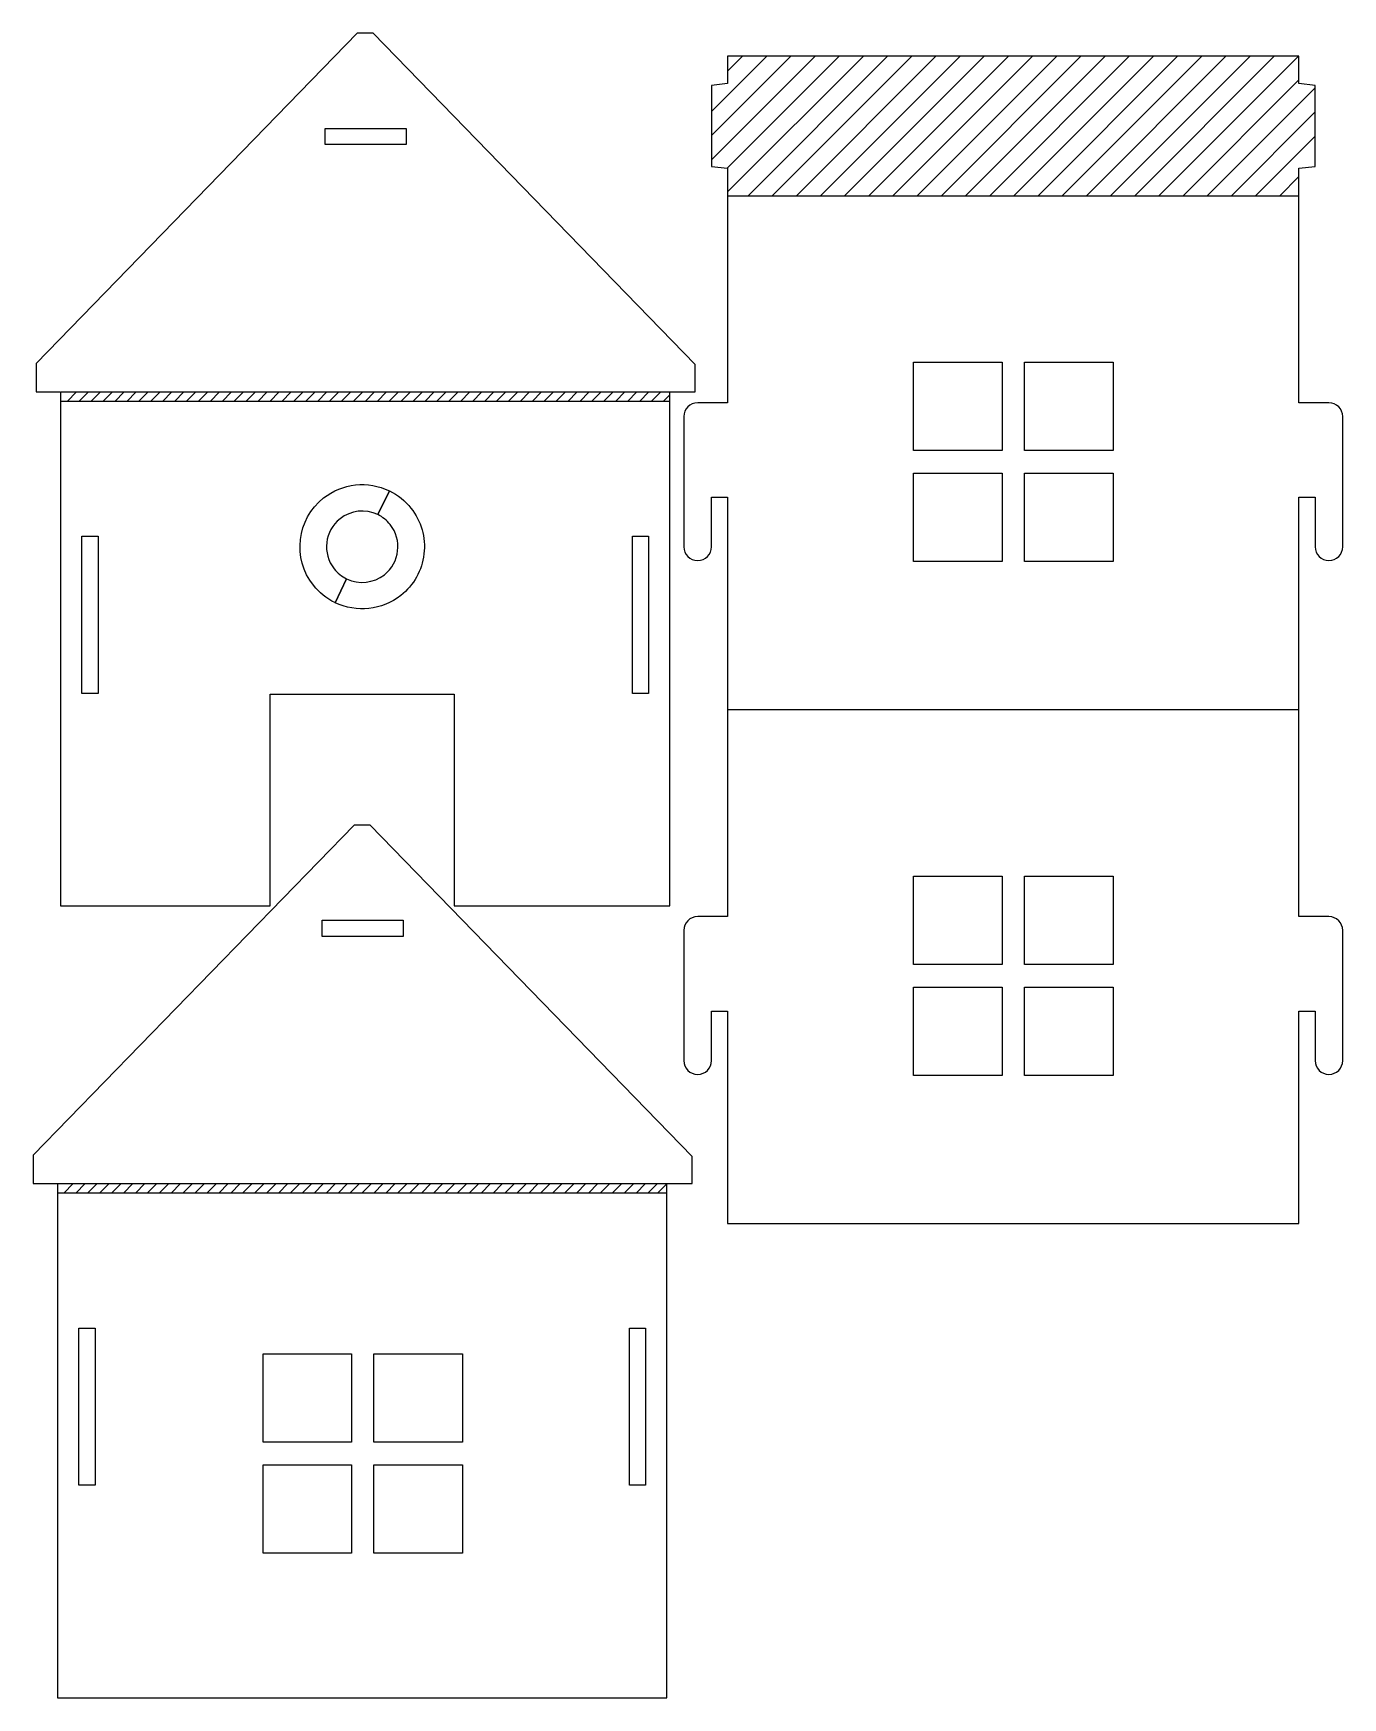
# Model space of a CAD drawing. Extents: x -54 to 188, y -272 to 37.
import ezdxf

# ---------------------------------------------------------------- set-up
doc = ezdxf.new("R2010")
doc.units = 0
doc.layers.add('LAYER_1', color=7, linetype='CONTINUOUS')

msp = doc.modelspace()

# ---------------------------------------------------------------- linework, layer by layer
at = {"layer": 'LAYER_1', "color": 1}
for points in [[(8.69, 36.81), (5.69, 36.81), (-53.78, -24.39), (-53.78, -29.61), (-49.29, -29.61), (-49.29, -29.61), (-49.29, -124.92), (-10.4, -124.92), (-10.4, -85.7), (23.66, -85.7), (23.66, -124.92), (63.66, -124.92), (63.66, -29.61), (68.35, -29.61), (68.35, -24.59), (8.69, 36.81)], [(180.25, 27.49), (180.25, 32.57), (74.36, 32.57), (74.36, 27.49), (71.36, 27.13), (71.36, 12.13), (74.36, 11.78), (74.36, 6.7), (180.25, 6.7), (180.25, 11.78), (183.25, 12.13), (183.25, 27.13), (180.25, 27.49)], [(14.79, 16.17), (-0.21, 16.17), (-0.21, 19.17), (14.79, 19.17), (14.79, 16.17)], [(125.24, -40.54), (108.84, -40.54), (108.84, -24.14), (125.24, -24.14), (125.24, -40.54)], [(145.8, -40.54), (129.4, -40.54), (129.4, -24.14), (145.8, -24.14), (145.8, -40.54)], [(125.24, -61.1), (108.84, -61.1), (108.84, -44.7), (125.24, -44.7), (125.24, -61.1)], [(145.8, -61.1), (129.4, -61.1), (129.4, -44.7), (145.8, -44.7), (145.8, -61.1)], [(-42.33, -85.56), (-45.33, -85.56), (-45.33, -56.41), (-42.33, -56.41), (-42.33, -85.56)], [(59.7, -85.56), (56.7, -85.56), (56.7, -56.41), (59.7, -56.41), (59.7, -85.56)], [(8.13, -109.93), (5.13, -109.93), (-54.33, -171.12), (-54.33, -176.34), (-49.84, -176.34), (-49.84, -176.34), (-49.84, -271.65), (-14.48, -271.65), (26.64, -271.65), (63.11, -271.65), (63.11, -176.34), (67.8, -176.34), (67.8, -171.32), (8.13, -109.93)], [(125.24, -135.78), (108.84, -135.78), (108.84, -119.38), (125.24, -119.38), (125.24, -135.78)], [(145.8, -135.78), (129.4, -135.78), (129.4, -119.38), (145.8, -119.38), (145.8, -135.78)], [(-0.77, -127.57), (14.23, -127.57), (14.23, -130.57), (-0.77, -130.57), (-0.77, -127.57)], [(125.24, -156.34), (108.84, -156.34), (108.84, -139.94), (125.24, -139.94), (125.24, -156.34)], [(145.8, -156.34), (129.4, -156.34), (129.4, -139.94), (145.8, -139.94), (145.8, -156.34)], [(-42.88, -232.29), (-45.88, -232.29), (-45.88, -203.15), (-42.88, -203.15), (-42.88, -232.29)], [(59.15, -232.29), (56.15, -232.29), (56.15, -203.15), (59.15, -203.15), (59.15, -232.29)], [(4.65, -224.32), (-11.75, -224.32), (-11.75, -207.92), (4.65, -207.92), (4.65, -224.32)], [(25.22, -224.32), (8.81, -224.32), (8.81, -207.92), (25.22, -207.92), (25.22, -224.32)], [(4.65, -244.88), (-11.75, -244.88), (-11.75, -228.48), (4.65, -228.48), (4.65, -244.88)], [(25.22, -244.88), (8.81, -244.88), (8.81, -228.48), (25.22, -228.48), (25.22, -244.88)]]:
    msp.add_lwpolyline(points, dxfattribs=at)
at = {"layer": 'LAYER_1', "color": 40}
for points in [[(71.36, 22.32), (81.61, 32.57)], [(90.57, 32.57), (71.36, 13.36)], [(71.36, 17.84), (86.09, 32.57)], [(81.61, 32.57), (71.36, 22.32)], [(71.36, 13.36), (90.57, 32.57)], [(86.09, 32.57), (71.36, 17.84)], [(95.05, 32.57), (74.27, 11.79)], [(74.27, 11.79), (95.05, 32.57)], [(99.53, 32.57), (74.36, 7.41)], [(74.36, 29.8), (77.13, 32.57)], [(74.36, 7.41), (99.53, 32.57)], [(77.13, 32.57), (74.36, 29.8)], [(104.01, 32.57), (78.14, 6.7)], [(78.14, 6.7), (104.01, 32.57)], [(82.62, 6.7), (108.49, 32.57)], [(108.49, 32.57), (82.62, 6.7)], [(112.97, 32.57), (87.1, 6.7)], [(87.1, 6.7), (112.97, 32.57)], [(91.57, 6.7), (117.45, 32.57)], [(117.45, 32.57), (91.57, 6.7)], [(121.93, 32.57), (96.05, 6.7)], [(96.05, 6.7), (121.93, 32.57)], [(126.41, 32.57), (100.53, 6.7)], [(100.53, 6.7), (126.41, 32.57)], [(105.01, 6.7), (130.89, 32.57)], [(130.89, 32.57), (105.01, 6.7)], [(109.49, 6.7), (135.37, 32.57)], [(135.37, 32.57), (109.49, 6.7)], [(139.85, 32.57), (113.97, 6.7)], [(113.97, 6.7), (139.85, 32.57)], [(144.33, 32.57), (118.45, 6.7)], [(118.45, 6.7), (144.33, 32.57)], [(148.81, 32.57), (122.93, 6.7)], [(122.93, 6.7), (148.81, 32.57)], [(127.41, 6.7), (153.29, 32.57)], [(153.29, 32.57), (127.41, 6.7)], [(131.89, 6.7), (157.77, 32.57)], [(157.77, 32.57), (131.89, 6.7)], [(162.24, 32.57), (136.37, 6.7)], [(136.37, 6.7), (162.24, 32.57)], [(140.85, 6.7), (166.72, 32.57)], [(166.72, 32.57), (140.85, 6.7)], [(171.2, 32.57), (145.33, 6.7)], [(145.33, 6.7), (171.2, 32.57)], [(175.68, 32.57), (149.81, 6.7)], [(149.81, 6.7), (175.68, 32.57)], [(180.16, 32.57), (154.29, 6.7)], [(154.29, 6.7), (180.16, 32.57)], [(158.77, 6.7), (180.25, 28.18)], [(180.25, 28.18), (158.77, 6.7)], [(183.25, 26.7), (163.25, 6.7)], [(163.25, 6.7), (183.25, 26.7)], [(167.73, 6.7), (183.25, 22.22)], [(183.25, 22.22), (167.73, 6.7)], [(183.25, 17.74), (172.21, 6.7)], [(172.21, 6.7), (183.25, 17.74)], [(176.69, 6.7), (180.25, 10.26)], [(180.25, 10.26), (176.69, 6.7)], [(-49.18, -29.61), (63.66, -29.61)], [(-46.3, -29.65), (-48.07, -31.41)], [(-45.86, -31.41), (-44.09, -29.65)], [(-43.65, -31.41), (-41.88, -29.65)], [(-41.44, -31.41), (-39.67, -29.65)], [(-39.23, -31.41), (-37.47, -29.65)], [(-35.26, -29.65), (-37.02, -31.41)], [(-34.81, -31.41), (-33.05, -29.65)], [(-32.6, -31.41), (-30.84, -29.65)], [(-30.39, -31.41), (-28.63, -29.65)], [(-28.18, -31.41), (-26.42, -29.65)], [(-24.21, -29.65), (-25.97, -31.41)], [(-23.76, -31.41), (-22, -29.65)], [(-21.55, -31.41), (-19.79, -29.65)], [(-19.34, -31.41), (-17.58, -29.65)], [(-17.13, -31.41), (-15.37, -29.65)], [(-13.16, -29.65), (-14.92, -31.41)], [(-10.95, -29.65), (-12.71, -31.41)], [(-10.5, -31.41), (-8.74, -29.65)], [(-8.29, -31.41), (-6.53, -29.65)], [(-6.08, -31.41), (-4.32, -29.65)], [(-3.87, -31.41), (-2.11, -29.65)], [(-1.67, -31.41), (0.1, -29.65)], [(0.54, -31.41), (2.31, -29.65)], [(2.75, -31.41), (4.52, -29.65)], [(6.73, -29.65), (4.96, -31.41)], [(7.17, -31.41), (8.94, -29.65)], [(9.38, -31.41), (11.15, -29.65)], [(11.59, -31.41), (13.36, -29.65)], [(13.8, -31.41), (15.57, -29.65)], [(16.01, -31.41), (17.78, -29.65)], [(18.22, -31.41), (19.99, -29.65)], [(22.2, -29.65), (20.43, -31.41)], [(22.64, -31.41), (24.41, -29.65)], [(26.61, -29.65), (24.85, -31.41)], [(28.82, -29.65), (27.06, -31.41)], [(31.03, -29.65), (29.27, -31.41)], [(33.24, -29.65), (31.48, -31.41)], [(33.69, -31.41), (35.45, -29.65)], [(37.66, -29.65), (35.9, -31.41)], [(39.87, -29.65), (38.11, -31.41)], [(42.08, -29.65), (40.32, -31.41)], [(44.29, -29.65), (42.53, -31.41)], [(46.5, -29.65), (44.74, -31.41)], [(48.71, -29.65), (46.95, -31.41)], [(49.16, -31.41), (50.92, -29.65)], [(53.13, -29.65), (51.37, -31.41)], [(53.58, -31.41), (55.34, -29.65)], [(57.55, -29.65), (55.79, -31.41)], [(59.76, -29.65), (58, -31.41)], [(61.97, -29.65), (60.21, -31.41)], [(63.66, -30.17), (62.42, -31.41)], [(63.66, -31.41), (-49.18, -31.41)], [(-49.79, -176.34), (63.16, -176.34)], [(63.16, -178.14), (-49.79, -178.14)], [(-46.91, -176.38), (-48.67, -178.14)], [(-46.46, -178.14), (-44.7, -176.38)], [(-44.25, -178.14), (-42.49, -176.38)], [(-42.04, -178.14), (-40.28, -176.38)], [(-39.83, -178.14), (-38.07, -176.38)], [(-35.86, -176.38), (-37.62, -178.14)], [(-35.41, -178.14), (-33.65, -176.38)], [(-33.2, -178.14), (-31.44, -176.38)], [(-30.99, -178.14), (-29.23, -176.38)], [(-28.78, -178.14), (-27.02, -176.38)], [(-24.81, -176.38), (-26.58, -178.14)], [(-24.37, -178.14), (-22.6, -176.38)], [(-22.16, -178.14), (-20.39, -176.38)], [(-19.95, -178.14), (-18.18, -176.38)], [(-17.74, -178.14), (-15.97, -176.38)], [(-13.76, -176.38), (-15.53, -178.14)], [(-11.55, -176.38), (-13.32, -178.14)], [(-11.11, -178.14), (-9.34, -176.38)], [(-8.9, -178.14), (-7.13, -176.38)], [(-6.69, -178.14), (-4.92, -176.38)], [(-4.48, -178.14), (-2.71, -176.38)], [(-2.27, -178.14), (-0.51, -176.38)], [(-0.06, -178.14), (1.7, -176.38)], [(2.15, -178.14), (3.91, -176.38)], [(6.12, -176.38), (4.36, -178.14)], [(6.57, -178.14), (8.33, -176.38)], [(8.78, -178.14), (10.54, -176.38)], [(10.99, -178.14), (12.75, -176.38)], [(13.2, -178.14), (14.96, -176.38)], [(15.41, -178.14), (17.17, -176.38)], [(17.62, -178.14), (19.38, -176.38)], [(21.59, -176.38), (19.83, -178.14)], [(22.04, -178.14), (23.8, -176.38)], [(26.01, -176.38), (24.25, -178.14)], [(28.22, -176.38), (26.46, -178.14)], [(30.43, -176.38), (28.67, -178.14)], [(32.64, -176.38), (30.88, -178.14)], [(33.09, -178.14), (34.85, -176.38)], [(37.06, -176.38), (35.3, -178.14)], [(39.27, -176.38), (37.51, -178.14)], [(41.48, -176.38), (39.71, -178.14)], [(43.69, -176.38), (41.92, -178.14)], [(45.9, -176.38), (44.13, -178.14)], [(48.11, -176.38), (46.34, -178.14)], [(48.55, -178.14), (50.32, -176.38)], [(52.53, -176.38), (50.76, -178.14)], [(52.97, -178.14), (54.74, -176.38)], [(56.95, -176.38), (55.18, -178.14)], [(59.16, -176.38), (57.39, -178.14)], [(61.37, -176.38), (59.6, -178.14)], [(63.13, -176.38), (61.37, -178.14)]]:
    msp.add_lwpolyline(points, dxfattribs=at)
at = {"layer": 'LAYER_1', "color": 1}
for points in [[(74.36, 6.7), (74.36, 6.7), (74.36, -31.66), (74.36, -31.66), (74.36, -31.66), (71.36, -31.66), (71.36, -31.66), (71.36, -31.66), (68.81, -31.66), (68.81, -31.66), (67.4, -31.66), (66.26, -32.8), (66.26, -34.21), (66.26, -34.21), (66.26, -58.34), (66.26, -58.34), (66.26, -59.75), (67.4, -60.89), (68.81, -60.89), (70.22, -60.89), (71.36, -59.75), (71.36, -58.34), (71.36, -58.34), (71.36, -49.17), (71.36, -49.17), (71.36, -49.17), (74.36, -49.17), (74.36, -49.17), (74.36, -49.17), (74.36, -88.54), (74.36, -88.54), (74.36, -88.54), (180.25, -88.54), (180.25, -88.54), (180.25, -88.54), (180.25, -49.17), (180.25, -49.17), (180.25, -49.17), (183.25, -49.17), (183.25, -49.17), (183.25, -49.17), (183.25, -58.34), (183.25, -58.34), (183.25, -59.75), (184.4, -60.89), (185.81, -60.89), (187.22, -60.89), (188.36, -59.75), (188.36, -58.34), (188.36, -58.34), (188.36, -34.21), (188.36, -34.21), (188.36, -32.8), (187.22, -31.66), (185.81, -31.66), (185.81, -31.66), (183.25, -31.66), (183.25, -31.66), (183.25, -31.66), (180.25, -31.66), (180.25, -31.66), (180.25, -31.66), (180.25, 6.7), (180.25, 6.7)], [(74.36, -88.54), (74.36, -88.54), (74.36, -126.9), (74.36, -126.9), (74.36, -126.9), (71.36, -126.9), (71.36, -126.9), (71.36, -126.9), (68.81, -126.9), (68.81, -126.9), (67.4, -126.9), (66.26, -128.04), (66.26, -129.46), (66.26, -129.46), (66.26, -153.58), (66.26, -153.58), (66.26, -154.99), (67.4, -156.13), (68.81, -156.13), (70.22, -156.13), (71.36, -154.99), (71.36, -153.58), (71.36, -153.58), (71.36, -144.41), (71.36, -144.41), (71.36, -144.41), (74.36, -144.41), (74.36, -144.41), (74.36, -144.41), (74.36, -183.79), (74.36, -183.79), (74.36, -183.79), (180.25, -183.79), (180.25, -183.79), (180.25, -183.79), (180.25, -144.41), (180.25, -144.41), (180.25, -144.41), (183.25, -144.41), (183.25, -144.41), (183.25, -144.41), (183.25, -153.58), (183.25, -153.58), (183.25, -154.99), (184.4, -156.13), (185.81, -156.13), (187.22, -156.13), (188.36, -154.99), (188.36, -153.58), (188.36, -153.58), (188.36, -129.46), (188.36, -129.46), (188.36, -128.04), (187.22, -126.9), (185.81, -126.9), (185.81, -126.9), (183.25, -126.9), (183.25, -126.9), (183.25, -126.9), (180.25, -126.9), (180.25, -126.9), (180.25, -126.9), (180.25, -88.54), (180.25, -88.54)]]:
    msp.add_open_spline(points, degree=3, knots=[0, 0, 0, 0, 1, 1, 1, 2, 2, 2, 3, 3, 3, 4, 4, 4, 5, 5, 5, 6, 6, 6, 7, 7, 7, 8, 8, 8, 9, 9, 9, 10, 10, 10, 11, 11, 11, 12, 12, 12, 13, 13, 13, 14, 14, 14, 15, 15, 15, 16, 16, 16, 17, 17, 17, 18, 18, 18, 19, 19, 19, 20, 20, 20, 21, 21, 21, 21], dxfattribs=at)
at = {"layer": 'LAYER_1', "color": 140}
msp.add_open_spline([(3.73, -64.29), (2.84, -63.86), (2.07, -63.24), (1.44, -62.45), (-0.82, -59.59), (-0.33, -55.42), (2.53, -53.16), (4.5, -51.59), (7.25, -51.3), (9.52, -52.4), (9.52, -52.4), (11.67, -47.98), (11.67, -47.98), (7.7, -46.06), (2.92, -46.58), (-0.52, -49.31), (-5.51, -53.25), (-6.35, -60.52), (-2.41, -65.5), (-1.32, -66.87), (0.02, -67.95), (1.58, -68.71), (1.59, -68.71), (1.59, -68.71), (1.6, -68.72), (1.6, -68.72), (3.75, -64.3), (3.75, -64.3), (3.74, -64.3), (3.74, -64.29), (3.73, -64.29)], degree=3, knots=[0, 0, 0, 0, 1, 1, 1, 2, 2, 2, 3, 3, 3, 4, 4, 4, 5, 5, 5, 6, 6, 6, 7, 7, 7, 8, 8, 8, 9, 9, 9, 10, 10, 10, 10], dxfattribs=at)
at = {"layer": 'LAYER_1', "color": 112}
msp.add_open_spline([(11.68, -47.98), (11.68, -47.98), (11.67, -47.98), (11.67, -47.98), (11.67, -47.98), (9.52, -52.4), (9.52, -52.4), (9.52, -52.4), (9.53, -52.4), (9.53, -52.4), (10.43, -52.84), (11.2, -53.45), (11.82, -54.24), (14.08, -57.1), (13.6, -61.27), (10.74, -63.53), (8.76, -65.1), (6.02, -65.4), (3.75, -64.3), (3.75, -64.3), (1.6, -68.72), (1.6, -68.72), (5.56, -70.63), (10.34, -70.11), (13.79, -67.39), (16.2, -65.48), (17.72, -62.74), (18.08, -59.68), (18.43, -56.62), (17.58, -53.6), (15.67, -51.19), (14.59, -49.82), (13.24, -48.74), (11.68, -47.98)], degree=3, knots=[0, 0, 0, 0, 1, 1, 1, 2, 2, 2, 3, 3, 3, 4, 4, 4, 5, 5, 5, 6, 6, 6, 7, 7, 7, 8, 8, 8, 9, 9, 9, 10, 10, 10, 11, 11, 11, 11], dxfattribs=at)

doc.saveas('drawing.dxf')
